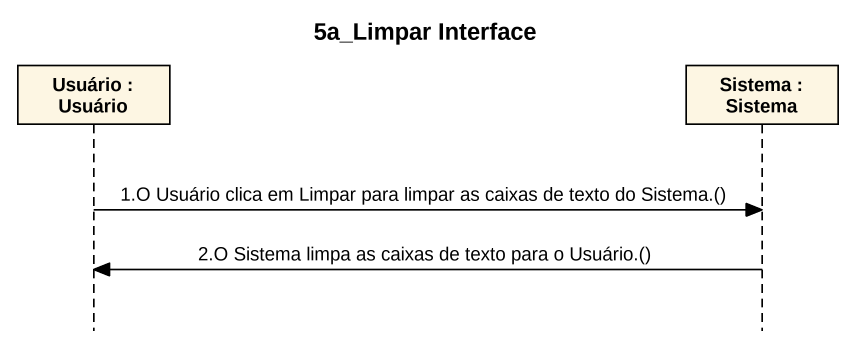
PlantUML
@startuml
title 5a_Limpar Interface
hide footbox
participant "Usuário : Usuário" as Usuário
participant "Sistema : Sistema" as Sistema

Usuário -> Sistema : 1.O Usuário clica em Limpar para limpar as caixas de texto do Sistema.()
Sistema -> Usuário : 2.O Sistema limpa as caixas de texto para o Usuário.()
@enduml
